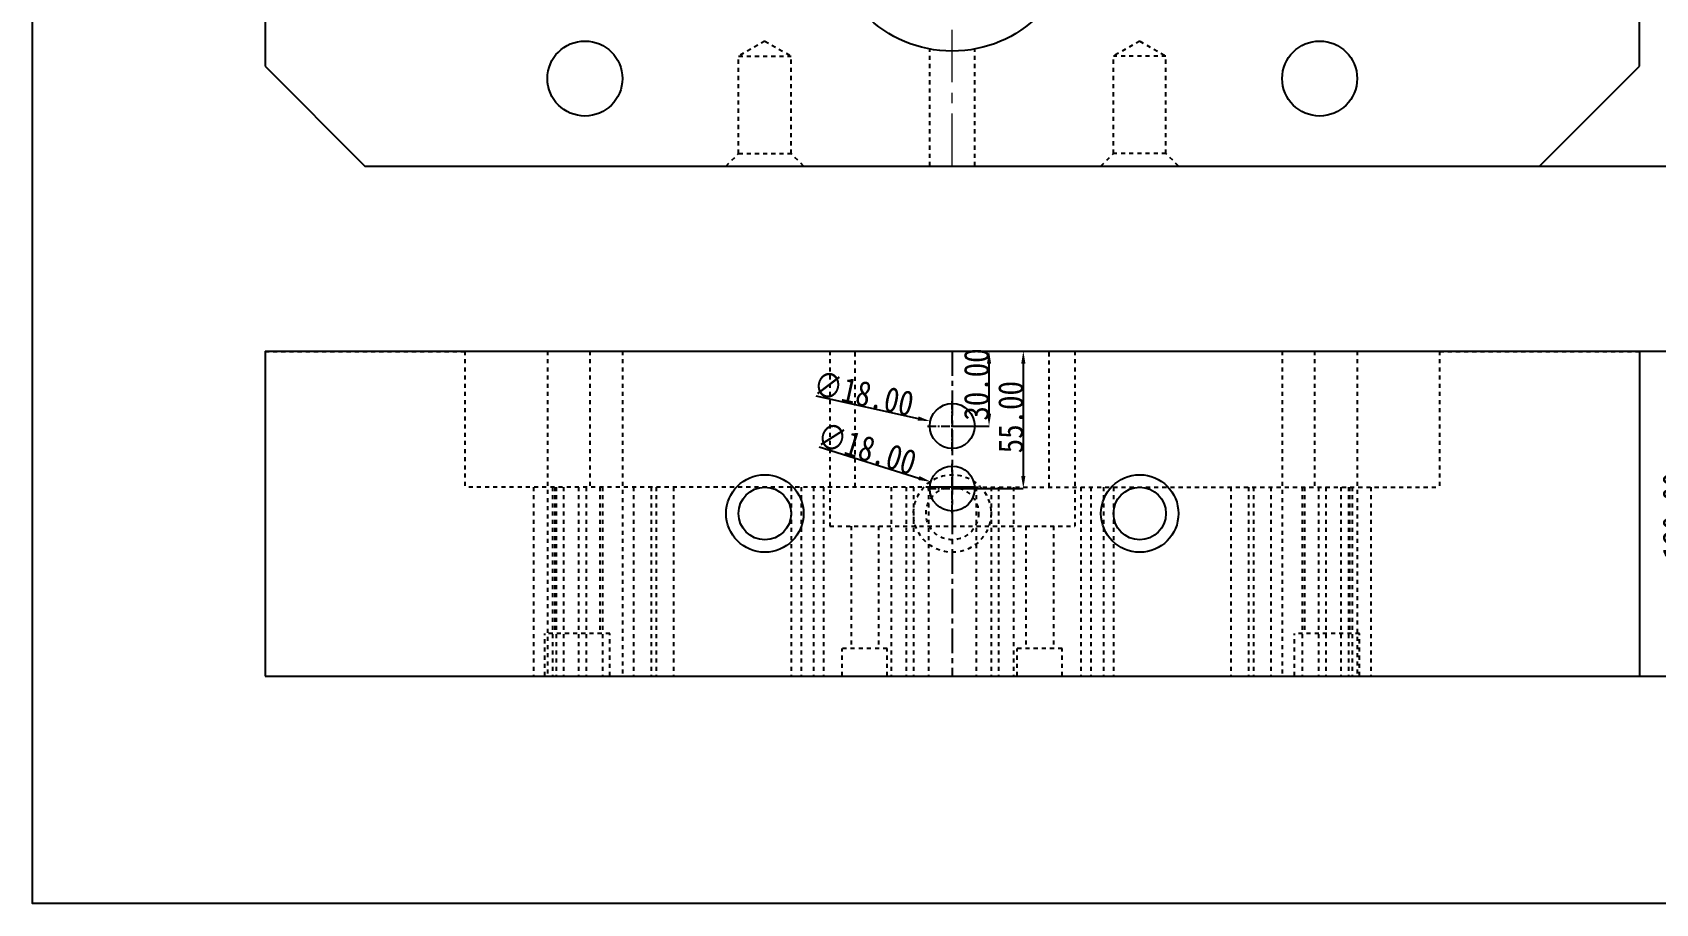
# Model space of a CAD drawing. Header units: millimetres. Extents: x -840 to 1682, y -9216 to -2117.
# Drawn here: x 4 to 654, y -7897 to -7549 of the extents above; entities that cross this region are included whole.
import ezdxf

# ---------------------------------------------------------------- set-up
doc = ezdxf.new("R2010")
doc.units = ezdxf.units.MM
doc.header["$LTSCALE"] = 16.335
doc.header["$PDMODE"] = 3
doc.header["$PDSIZE"] = 8
doc.linetypes.add('CENTER', pattern=[0.6, 0.375, -0.075, 0.075, -0.075])
doc.linetypes.add('HIDDEN', pattern=[0.2, 0.1, -0.1])
doc.layers.get('0').update_dxf_attribs({"linetype": 'CONTINUOUS'})
doc.layers.get('Defpoints').update_dxf_attribs({"linetype": 'CONTINUOUS'})
doc.layers.add('center', color=1, linetype='CENTER', lineweight=9)
doc.layers.add('DEFAULT_2', color=8, linetype='HIDDEN')
doc.styles.get("Standard").update_dxf_attribs({"font": 'txt', "width": 0.85})
doc.dimstyles.new('mold', dxfattribs={"dimtxt": 10, "dimasz": 5, "dimexe": 0, "dimexo": 0, "dimgap": 0, "dimtad": 1, "dimzin": 1, "dimdsep": 46, "dimtxsty": 'Standard', "dimcen": 0, "dimclrd": 4, "dimclre": 4, "dimclrt": 6, "dimazin": 0, "dimtfac": 1, "dimtofl": 0, "dimtmove": 0, "dimatfit": 3, "dimfxl": 0, "dimarcsym": 0})

# ---------------------------------------------------------------- blocks, each defined once
blk = doc.blocks.new('*D856')
at = {"color": 4, "lineweight": -2}
for p, q in [((379.05, -7676.35), (386.81, -7676.35)), ((386.81, -7701.35), (386.81, -7681.35)), ((372.1, -7706.35), (386.81, -7706.35))]:
    blk.add_line(p, q, dxfattribs=at)
at = {"color": 4}
for points in [[(385.98, -7681.35), (387.64, -7681.35), (386.81, -7676.35)], [(385.98, -7701.35), (387.64, -7701.35), (386.81, -7706.35)]]:
    blk.add_solid(points, dxfattribs=at)
at = {"layer": 'Defpoints', "color": 0}
for p in [(379.05, -7676.35), (386.81, -7676.35), (372.1, -7706.35)]:
    blk.add_point(p, dxfattribs=at)
at = {"color": 6, "insert": (381.81, -7689.74), "char_height": 10, "attachment_point": 5, "rotation": 90}
blk.add_mtext('30.00', dxfattribs=at)
blk = doc.blocks.new('*D857')
at = {"color": 4, "lineweight": -2}
for p, q in [((374.65, -7676.35), (400.53, -7676.35)), ((400.53, -7681.35), (400.53, -7726.35)), ((372.1, -7731.35), (400.53, -7731.35))]:
    blk.add_line(p, q, dxfattribs=at)
at = {"color": 4}
for points in [[(399.69, -7681.35), (401.36, -7681.35), (400.53, -7676.35)], [(399.69, -7726.35), (401.36, -7726.35), (400.53, -7731.35)]]:
    blk.add_solid(points, dxfattribs=at)
at = {"layer": 'Defpoints', "color": 0}
for p in [(374.65, -7676.35), (372.1, -7731.35), (400.53, -7731.35)]:
    blk.add_point(p, dxfattribs=at)
at = {"color": 6, "insert": (395.53, -7702.8), "char_height": 10, "attachment_point": 5, "rotation": 90}
blk.add_mtext('55.00', dxfattribs=at)
blk = doc.blocks.new('*D858')
at = {"color": 4, "lineweight": -2}
blk.add_line((317.57, -7694.34), (358.43, -7703.34), dxfattribs=at)
at = {"color": 4}
blk.add_solid([(358.61, -7702.52), (358.25, -7704.15), (363.31, -7704.41)], dxfattribs=at)
at = {"layer": 'Defpoints', "color": 0}
for p in [(363.31, -7704.41), (380.89, -7708.28)]:
    blk.add_point(p, dxfattribs=at)
at = {"color": 6, "insert": (336.63, -7693.42), "char_height": 10, "attachment_point": 5, "rotation": 347.58365}
blk.add_mtext('∅18.00', dxfattribs=at)
blk = doc.blocks.new('*D859')
at = {"color": 4, "lineweight": -2}
blk.add_line((318.82, -7714.66), (358.74, -7727.16), dxfattribs=at)
at = {"color": 4}
blk.add_solid([(358.99, -7726.37), (358.49, -7727.96), (363.51, -7728.66)], dxfattribs=at)
at = {"layer": 'Defpoints', "color": 0}
for p in [(363.51, -7728.66), (380.69, -7734.04)]:
    blk.add_point(p, dxfattribs=at)
at = {"color": 6, "insert": (337.89, -7715.39), "char_height": 10, "attachment_point": 5, "rotation": 342.60561}
blk.add_mtext('∅18.00', dxfattribs=at)
blk = doc.blocks.new('*D860')
at = {"color": 4, "lineweight": -2}
for p, q in [((614.52, -7676.35), (666.38, -7676.35)), ((666.38, -7681.35), (666.38, -7801.35)), ((632.46, -7806.35), (666.38, -7806.35))]:
    blk.add_line(p, q, dxfattribs=at)
at = {"color": 4}
for points in [[(665.55, -7681.35), (667.21, -7681.35), (666.38, -7676.35)], [(665.55, -7801.35), (667.21, -7801.35), (666.38, -7806.35)]]:
    blk.add_solid(points, dxfattribs=at)
at = {"layer": 'Defpoints', "color": 0}
for p in [(614.52, -7676.35), (632.46, -7806.35), (666.38, -7806.35)]:
    blk.add_point(p, dxfattribs=at)
at = {"color": 6, "insert": (661.38, -7742.19), "char_height": 10, "attachment_point": 5, "rotation": 90}
blk.add_mtext('130.00', dxfattribs=at)
blk = doc.blocks.new('*D863')
at = {"color": 4, "lineweight": -2}
for p, q in [((607.1, -7052.34), (719.46, -7052.34)), ((719.46, -7057.34), (719.46, -7597.34)), ((607.1, -7602.34), (719.46, -7602.34))]:
    blk.add_line(p, q, dxfattribs=at)
at = {"color": 4}
for points in [[(718.63, -7057.34), (720.29, -7057.34), (719.46, -7052.34)], [(718.63, -7597.34), (720.29, -7597.34), (719.46, -7602.34)]]:
    blk.add_solid(points, dxfattribs=at)
at = {"layer": 'Defpoints', "color": 0}
for p in [(607.1, -7052.34), (607.1, -7602.34), (719.46, -7602.34)]:
    blk.add_point(p, dxfattribs=at)
at = {"color": 6, "insert": (714.46, -7253.89), "char_height": 10, "attachment_point": 5, "rotation": 90}
blk.add_mtext('550.00', dxfattribs=at)

msp = doc.modelspace()

# ---------------------------------------------------------------- linework, layer by layer
at = {"color": 7, "linetype": 'Continuous'}
for p, q in [((97.099, -7092.34), (97.099, -7562.34)), ((647.099, -7562.34), (647.099, -7092.34)), ((97.099, -7562.34), (137.099, -7602.34)), ((607.099, -7602.34), (647.099, -7562.34)), ((137.099, -7602.34), (607.099, -7602.34)), ((97.099, -7676.349), (97.099, -7806.349)), ((97.099, -7676.349), (647.099, -7676.349)), ((647.099, -7676.349), (647.099, -7806.349)), ((381.005, -7730.754), (363.193, -7730.754)), ((97.099, -7806.349), (647.099, -7806.349))]:
    msp.add_line(p, q, dxfattribs=at)
at = {"color": 1, "linetype": 'CENTER', "ltscale": 1.617141}
msp.add_line((372.099, -7676.349), (372.099, -7806.349), dxfattribs=at)
at = {"color": 1, "linetype": 'CENTER', "ltscale": 0.55978}
for p, q in [((372.099, -7716.249), (372.099, -7696.449)), ((362.199, -7706.349), (381.999, -7706.349)), ((372.099, -7741.249), (372.099, -7721.449)), ((362.199, -7731.349), (381.999, -7731.349))]:
    msp.add_line(p, q, dxfattribs=at)
msp.add_lwpolyline([(4.051, -6979.666), (987.827, -6979.666), (987.827, -7897.362), (4.051, -7897.362)], close=True)
at = {"color": 7, "linetype": 'Continuous'}
for centre, radius in [((372.099, -7507.34), 49.05), ((225.099, -7567.34), 15), ((519.099, -7567.34), 15), ((372.099, -7706.349), 9), ((297.099, -7741.349), 15.5), ((372.099, -7731.349), 9), ((447.099, -7741.349), 15.5), ((297.099, -7741.349), 10.5), ((447.099, -7741.349), 10.5)]:
    msp.add_circle(centre, radius, dxfattribs=at)
at = {"layer": 'center', "color": 1, "linetype": 'CENTER', "ltscale": 3.420875}
msp.add_line((372.099, -7602.34), (372.099, -7052.34), dxfattribs=at)
at = {"layer": 'DEFAULT_2', "color": 8, "linetype": 'HIDDEN'}
for p, q in [((297.099, -7552.34), (286.599, -7558.402)), ((297.099, -7552.34), (307.599, -7558.402)), ((447.099, -7552.34), (436.599, -7558.402)), ((447.099, -7552.34), (457.599, -7558.402)), ((286.599, -7558.402), (307.599, -7558.402)), ((286.599, -7597.34), (286.599, -7558.402)), ((307.599, -7597.34), (307.599, -7558.402)), ((363.099, -7602.34), (363.099, -7555.557)), ((381.099, -7602.34), (381.099, -7555.557)), ((457.599, -7558.402), (436.599, -7558.402)), ((436.599, -7597.34), (436.599, -7558.402)), ((457.599, -7597.34), (457.599, -7558.402)), ((281.599, -7602.34), (286.599, -7597.34)), ((286.599, -7597.34), (307.599, -7597.34)), ((312.599, -7602.34), (307.599, -7597.34)), ((431.599, -7602.34), (436.599, -7597.34)), ((457.599, -7597.34), (436.599, -7597.34)), ((462.599, -7602.34), (457.599, -7597.34)), ((177.099, -7676.349), (177.099, -7730.754)), ((210.099, -7676.349), (210.099, -7806.349)), ((227.099, -7676.349), (227.099, -7730.754)), ((240.099, -7676.349), (240.099, -7806.349)), ((272.004, -7676.349), (272.004, -7676.549)), ((284.004, -7676.349), (284.004, -7676.549)), ((296.212, -7676.349), (296.212, -7676.549)), ((308.212, -7676.349), (308.212, -7676.549)), ((323.049, -7676.349), (323.049, -7746.349)), ((333.293, -7730.754), (333.293, -7676.349)), ((336.212, -7676.349), (336.212, -7676.549)), ((348.212, -7676.349), (348.212, -7676.549)), ((395.986, -7676.349), (395.986, -7676.549)), ((407.986, -7676.349), (407.986, -7676.549)), ((410.905, -7730.754), (410.905, -7676.349)), ((421.149, -7676.349), (421.149, -7746.349)), ((435.986, -7676.349), (435.986, -7676.549)), ((447.986, -7676.349), (447.986, -7676.549)), ((460.194, -7676.349), (460.194, -7676.549)), ((472.194, -7676.349), (472.194, -7676.549)), ((504.099, -7676.349), (504.099, -7806.349)), ((517.099, -7676.349), (517.099, -7730.754)), ((534.099, -7676.349), (534.099, -7806.349)), ((567.099, -7676.349), (567.099, -7730.754)), ((97.099, -7676.549), (177.099, -7676.549)), ((284.004, -7676.549), (272.004, -7676.549)), ((308.212, -7676.549), (296.212, -7676.549)), ((348.212, -7676.549), (336.212, -7676.549)), ((407.986, -7676.549), (395.986, -7676.549)), ((447.986, -7676.549), (435.986, -7676.549)), ((472.194, -7676.549), (460.194, -7676.549)), ((567.099, -7676.549), (647.099, -7676.549)), ((363.193, -7730.754), (177.099, -7730.754)), ((204.599, -7730.754), (204.599, -7806.349)), ((212.099, -7730.754), (212.099, -7806.349)), ((213.099, -7730.754), (213.099, -7789.349)), ((213.599, -7730.754), (213.599, -7806.349)), ((216.599, -7730.754), (216.599, -7806.349)), ((222.599, -7730.754), (222.599, -7806.349)), ((225.599, -7730.754), (225.599, -7806.349)), ((231.099, -7730.754), (231.099, -7789.349)), ((232.099, -7730.754), (232.099, -7806.349)), ((244.599, -7730.754), (244.599, -7806.349)), ((251.599, -7730.754), (251.599, -7806.349)), ((253.599, -7730.754), (253.599, -7806.349)), ((260.599, -7730.754), (260.599, -7806.349)), ((307.599, -7730.754), (307.599, -7806.349)), ((311.599, -7730.754), (311.599, -7806.349)), ((316.599, -7730.754), (316.599, -7806.349)), ((320.599, -7730.754), (320.599, -7806.349)), ((347.599, -7730.754), (347.599, -7806.349)), ((353.599, -7730.754), (353.599, -7806.349)), ((356.599, -7730.754), (356.599, -7806.349)), ((362.599, -7730.754), (362.599, -7806.349)), ((381.005, -7730.754), (567.099, -7730.754)), ((381.599, -7730.754), (381.599, -7806.349)), ((387.599, -7730.754), (387.599, -7806.349)), ((390.599, -7730.754), (390.599, -7806.349)), ((396.599, -7730.754), (396.599, -7806.349)), ((423.599, -7730.754), (423.599, -7806.349)), ((427.599, -7730.754), (427.599, -7806.349)), ((432.599, -7730.754), (432.599, -7806.349)), ((436.599, -7730.754), (436.599, -7806.349)), ((483.599, -7730.754), (483.599, -7806.349)), ((490.599, -7730.754), (490.599, -7806.349)), ((492.599, -7730.754), (492.599, -7806.349)), ((499.599, -7730.754), (499.599, -7806.349)), ((512.099, -7730.754), (512.099, -7806.349)), ((513.099, -7730.754), (513.099, -7789.349)), ((518.599, -7730.754), (518.599, -7806.349)), ((521.599, -7730.754), (521.599, -7806.349)), ((527.599, -7730.754), (527.599, -7806.349)), ((530.599, -7730.754), (530.599, -7806.349)), ((531.099, -7730.754), (531.099, -7789.349)), ((532.099, -7730.754), (532.099, -7806.349)), ((539.599, -7730.754), (539.599, -7806.349)), ((323.049, -7746.349), (421.149, -7746.349)), ((331.599, -7746.349), (331.599, -7795.349)), ((342.599, -7746.349), (342.599, -7795.349)), ((401.599, -7746.349), (401.599, -7795.349)), ((412.599, -7746.349), (412.599, -7795.349)), ((209.099, -7806.349), (209.099, -7789.349)), ((235.099, -7789.349), (209.099, -7789.349)), ((235.099, -7806.349), (235.099, -7789.349)), ((535.099, -7789.349), (509.099, -7789.349)), ((509.099, -7806.349), (509.099, -7789.349)), ((535.099, -7806.349), (535.099, -7789.349)), ((346.099, -7795.349), (328.099, -7795.349)), ((328.099, -7806.349), (328.099, -7795.349)), ((346.099, -7806.349), (346.099, -7795.349)), ((416.099, -7795.349), (398.099, -7795.349)), ((398.099, -7806.349), (398.099, -7795.349)), ((416.099, -7806.349), (416.099, -7795.349))]:
    msp.add_line(p, q, dxfattribs=at)
for radius in [15.5, 10.5]:
    msp.add_circle((372.099, -7741.349), radius, dxfattribs=at)

# ---------------------------------------------------------------- dimensions: what is measured, and where the dimension line sits
for base, p1, p2, picture, middle in [((719.459, -7602.34), (607.099, -7052.34), (607.099, -7602.34), '*D863', (719.459, -7253.891)), ((386.81, -7676.349), (372.099, -7706.349), (379.05, -7676.349), '*D856', (386.81, -7689.744)), ((400.526, -7731.349), (374.646, -7676.349), (372.099, -7731.349), '*D857', (400.526, -7702.796)), ((666.381, -7806.349), (614.518, -7676.349), (632.458, -7806.349), '*D860', (666.381, -7742.186))]:
    dim = msp.add_linear_dim(base=base, p1=p1, p2=p2, angle=90, dimstyle='mold')
    dim.commit()
    dim.dimension.update_dxf_attribs({"geometry": picture, "text_midpoint": middle, "dimtype": 160})
for p1, p2, picture, middle in [((380.889, -7708.284), (363.31, -7704.413), '*D858', (336.633, -7693.42)), ((380.687, -7734.039), (363.511, -7728.658), '*D859', (337.888, -7715.392))]:
    dim = msp.add_diameter_dim_2p(p1=p1, p2=p2, dimstyle='mold')
    dim.commit()
    dim.dimension.update_dxf_attribs({"geometry": picture, "text_midpoint": middle})

doc.saveas('drawing.dxf')
